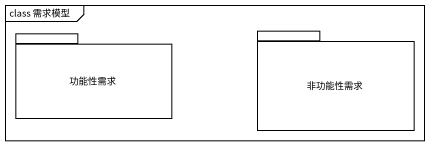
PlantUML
@startuml
mainframe class 需求模型
package 功能性需求 {
}
package 非功能性需求 {
}
@enduml
